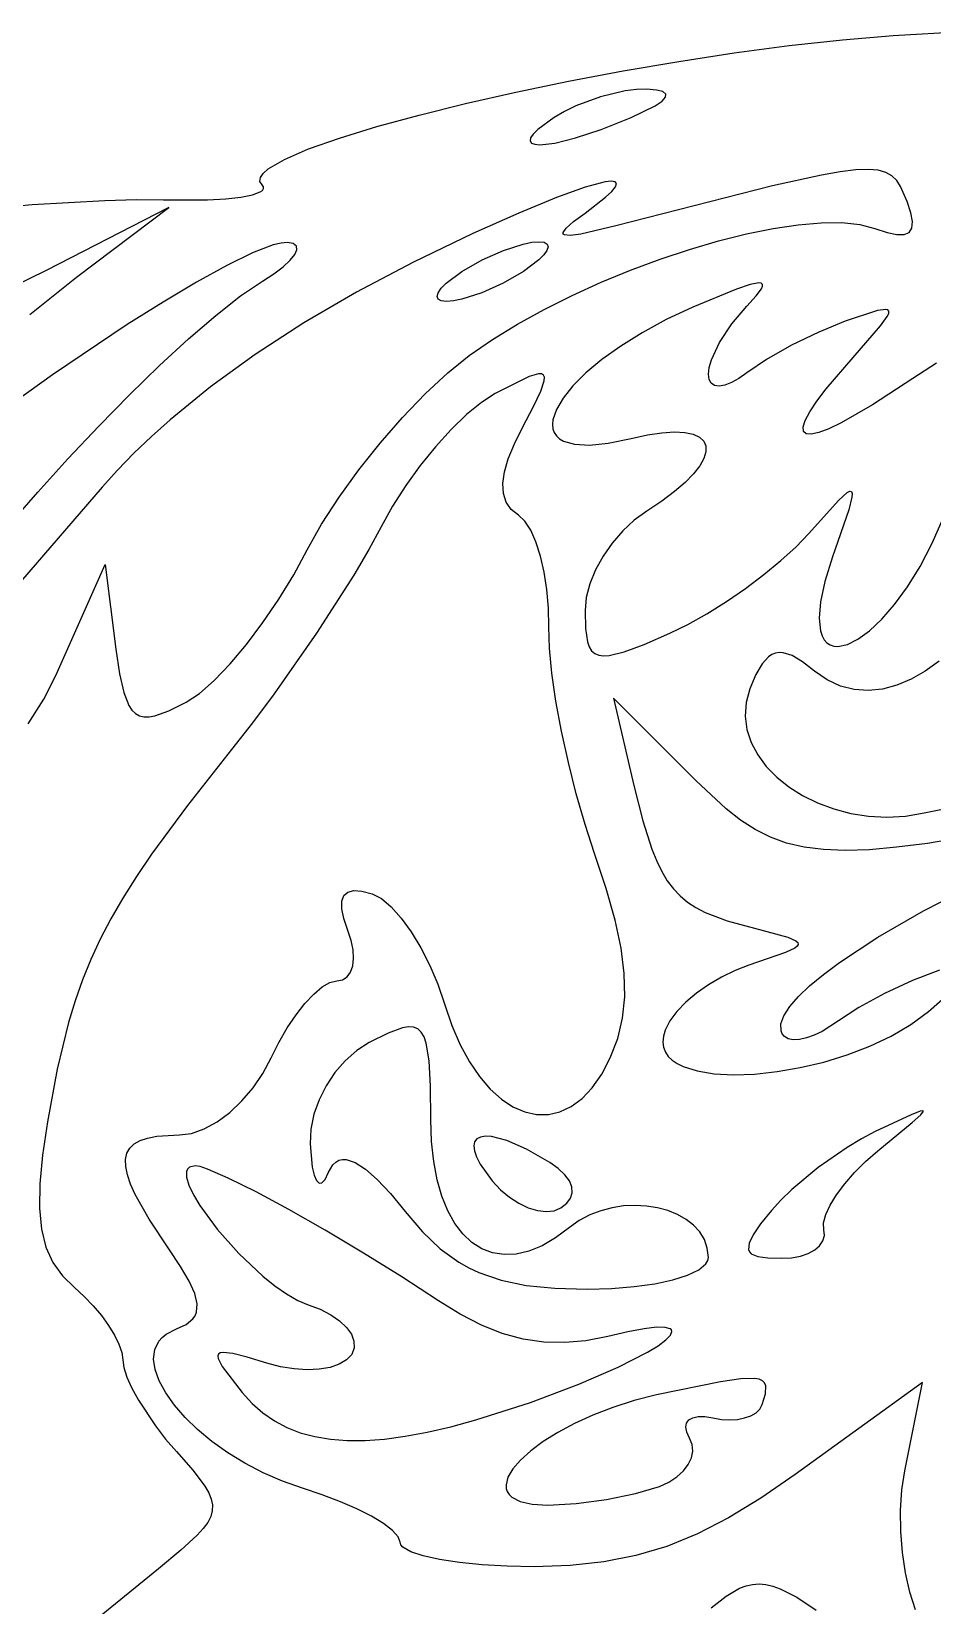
# Model space of a CAD drawing. Header units: millimetres. Extents: x -3.08 to 4.09, y 0 to 4.57.
# Drawn here: x -1.866 to -1.541, y 1.975 to 2.542 of the extents above; entities that cross this region are included whole.
import ezdxf

# ---------------------------------------------------------------- set-up
doc = ezdxf.new("R2010")
doc.units = ezdxf.units.MM

msp = doc.modelspace()

# ---------------------------------------------------------------- linework, layer by layer
at = {"flags": 128}
for points in [[(-1.894016, 2.477091), (-1.866087, 2.479713), (-1.839877, 2.481229), (-1.828458, 2.481492), (-1.818719, 2.481382), (-1.802781, 2.481355), (-1.796209, 2.481742), (-1.790764, 2.482366), (-1.786591, 2.483206), (-1.783836, 2.484239), (-1.783036, 2.484821), (-1.782645, 2.485444), (-1.782681, 2.486104), (-1.783163, 2.486798), (-1.783914, 2.488068), (-1.783773, 2.489456), (-1.782781, 2.490952), (-1.780975, 2.492547), (-1.775074, 2.495998), (-1.766378, 2.499738), (-1.755193, 2.503693), (-1.741826, 2.507791), (-1.726584, 2.511959), (-1.709773, 2.516125), (-1.6917, 2.520216), (-1.672672, 2.524159), (-1.652996, 2.527883), (-1.632978, 2.531314), (-1.612925, 2.53438), (-1.593143, 2.537008), (-1.57394, 2.539125), (-1.555622, 2.540659), (-1.530543, 2.542075)], [(-1.650066, 2.511118), (-1.641472, 2.515302), (-1.638972, 2.516989), (-1.637674, 2.518402), (-1.637577, 2.51954), (-1.638683, 2.520399), (-1.640994, 2.520977), (-1.644511, 2.521271), (-1.648199, 2.521173), (-1.652297, 2.520657), (-1.661177, 2.518538), (-1.670058, 2.515247), (-1.674156, 2.513266), (-1.677844, 2.511118), (-1.683738, 2.506811), (-1.685444, 2.505119), (-1.686373, 2.503735), (-1.68656, 2.502658), (-1.686041, 2.501889), (-1.684853, 2.501428), (-1.683033, 2.501274), (-1.677641, 2.501889), (-1.670155, 2.503735), (-1.660866, 2.506811), (-1.650066, 2.511118)], [(-1.867464, 2.292626), (-1.861863, 2.301516), (-1.857497, 2.310034), (-1.839705, 2.350007), (-1.835816, 2.319451), (-1.834522, 2.310652), (-1.833043, 2.30395), (-1.831205, 2.299212), (-1.830096, 2.297539), (-1.828832, 2.296307), (-1.82739, 2.295501), (-1.825748, 2.295103), (-1.823885, 2.295098), (-1.821779, 2.295469), (-1.816749, 2.297272), (-1.810483, 2.300382), (-1.80572, 2.303571), (-1.800403, 2.308261), (-1.794711, 2.314225), (-1.788823, 2.321239), (-1.782917, 2.329077), (-1.77717, 2.337514), (-1.771763, 2.346325), (-1.766872, 2.355284), (-1.761684, 2.364551), (-1.755415, 2.374243), (-1.748305, 2.384074), (-1.740592, 2.393757), (-1.732517, 2.403004), (-1.724319, 2.411531), (-1.716237, 2.419048), (-1.708511, 2.425271), (-1.700148, 2.431029), (-1.691078, 2.436591), (-1.681429, 2.441915), (-1.671332, 2.446961), (-1.660916, 2.451689), (-1.650309, 2.456057), (-1.639641, 2.460026), (-1.629042, 2.463555), (-1.61864, 2.466604), (-1.608565, 2.469131), (-1.598946, 2.471098), (-1.589913, 2.472462), (-1.581594, 2.473184), (-1.57412, 2.473223), (-1.567618, 2.472538), (-1.562219, 2.47109), (-1.557862, 2.46961), (-1.554374, 2.468868), (-1.551734, 2.46888), (-1.549926, 2.469659), (-1.548929, 2.471223), (-1.548725, 2.473586), (-1.549295, 2.476763), (-1.550622, 2.480771), (-1.553003, 2.486244), (-1.554391, 2.488356), (-1.556106, 2.490036), (-1.558295, 2.491271), (-1.561105, 2.492049), (-1.564682, 2.492358), (-1.569174, 2.492185), (-1.574726, 2.491519), (-1.581486, 2.490347), (-1.599216, 2.486437), (-1.655622, 2.472007), (-1.668284, 2.469052), (-1.672035, 2.468557), (-1.674125, 2.468743), (-1.674561, 2.469096), (-1.674597, 2.469626), (-1.673493, 2.471225), (-1.670857, 2.473559), (-1.666733, 2.476646), (-1.659332, 2.482349), (-1.657073, 2.484472), (-1.655752, 2.486112), (-1.655353, 2.487273), (-1.655861, 2.487958), (-1.657259, 2.488169), (-1.65953, 2.487909), (-1.666628, 2.485992), (-1.677024, 2.482228), (-1.690589, 2.476641), (-1.707191, 2.469257), (-1.728832, 2.458865), (-1.749152, 2.448118), (-1.768106, 2.437045), (-1.78565, 2.425677), (-1.801737, 2.414045), (-1.816324, 2.402179), (-1.823041, 2.396167), (-1.829365, 2.390109), (-1.835292, 2.384008), (-1.840816, 2.377868), (-1.893788, 2.316673)], [(-1.866881, 2.440123), (-1.850066, 2.45359), (-1.816733, 2.478604), (-1.861011, 2.455965), (-1.879, 2.44718)], [(-1.874532, 2.363972), (-1.86403, 2.376045), (-1.853131, 2.388088), (-1.84204, 2.39987), (-1.830963, 2.41116), (-1.820106, 2.421726), (-1.809672, 2.431338), (-1.799868, 2.439764), (-1.790899, 2.446772), (-1.782969, 2.452132), (-1.778855, 2.454803), (-1.775525, 2.457321), (-1.773017, 2.459629), (-1.771367, 2.46167), (-1.77061, 2.463386), (-1.770783, 2.464721), (-1.771923, 2.465619), (-1.774066, 2.466021), (-1.776313, 2.465847), (-1.779176, 2.465151), (-1.786568, 2.462321), (-1.79588, 2.457783), (-1.806754, 2.45179), (-1.818829, 2.444593), (-1.831743, 2.436445), (-1.858653, 2.418309), (-1.871927, 2.408825)], [(-1.711177, 2.455562), (-1.703829, 2.45974), (-1.696143, 2.463163), (-1.689029, 2.465476), (-1.685972, 2.466106), (-1.6834, 2.466326), (-1.681508, 2.466106), (-1.6804, 2.465476), (-1.680055, 2.46448), (-1.680448, 2.463163), (-1.681558, 2.461568), (-1.683361, 2.45974), (-1.688955, 2.455562), (-1.696303, 2.451376), (-1.70399, 2.447949), (-1.711104, 2.445634), (-1.714161, 2.445004), (-1.716733, 2.444784), (-1.718625, 2.445004), (-1.719732, 2.445634), (-1.720078, 2.446631), (-1.719684, 2.447949), (-1.718575, 2.449546), (-1.716772, 2.451376), (-1.711177, 2.455562)], [(-1.540039, 2.422516), (-1.548525, 2.417007), (-1.56313, 2.407517), (-1.574456, 2.401053), (-1.578871, 2.398949), (-1.582443, 2.397594), (-1.585164, 2.396984), (-1.587028, 2.397118), (-1.588026, 2.397991), (-1.588151, 2.399602), (-1.587395, 2.401948), (-1.585751, 2.405026), (-1.583211, 2.408833), (-1.579766, 2.413367), (-1.570136, 2.424604), (-1.560177, 2.435983), (-1.557793, 2.439322), (-1.557262, 2.44046), (-1.557176, 2.441265), (-1.557538, 2.441753), (-1.558352, 2.441941), (-1.561349, 2.441477), (-1.572913, 2.437646), (-1.5824, 2.433786), (-1.59225, 2.429008), (-1.601304, 2.423921), (-1.6084, 2.419132), (-1.611329, 2.417062), (-1.613997, 2.415564), (-1.616365, 2.414637), (-1.618391, 2.414284), (-1.620036, 2.414507), (-1.621261, 2.415307), (-1.622025, 2.416686), (-1.622288, 2.418646), (-1.622005, 2.420994), (-1.621193, 2.423744), (-1.618209, 2.430048), (-1.613792, 2.436759), (-1.6084, 2.443076), (-1.604989, 2.446764), (-1.603074, 2.449389), (-1.602705, 2.450303), (-1.602743, 2.45095), (-1.603197, 2.451331), (-1.60408, 2.451446), (-1.607173, 2.450874), (-1.612107, 2.449234), (-1.627844, 2.442743), (-1.637433, 2.438243), (-1.646125, 2.433531), (-1.653877, 2.428697), (-1.660648, 2.42383), (-1.666396, 2.41902), (-1.671079, 2.414356), (-1.674654, 2.409928), (-1.67708, 2.405824), (-1.678315, 2.402136), (-1.678472, 2.400475), (-1.678316, 2.398951), (-1.677841, 2.397576), (-1.677041, 2.39636), (-1.675913, 2.395315), (-1.674449, 2.394452), (-1.670498, 2.393316), (-1.665145, 2.393042), (-1.658348, 2.393719), (-1.650066, 2.395437), (-1.644175, 2.396734), (-1.638994, 2.397506), (-1.634531, 2.397784), (-1.63079, 2.397594), (-1.627778, 2.396966), (-1.625502, 2.395928), (-1.623967, 2.394509), (-1.623179, 2.392736), (-1.623145, 2.390638), (-1.62387, 2.388244), (-1.625361, 2.385581), (-1.627623, 2.382679), (-1.630663, 2.379566), (-1.634487, 2.37627), (-1.639101, 2.372819), (-1.644511, 2.369243), (-1.648975, 2.366011), (-1.653139, 2.362131), (-1.656913, 2.357751), (-1.660205, 2.353017), (-1.662924, 2.348076), (-1.664979, 2.343075), (-1.666279, 2.33816), (-1.666733, 2.333479), (-1.666552, 2.326941), (-1.665841, 2.322114), (-1.665207, 2.320321), (-1.664345, 2.31893), (-1.663223, 2.317932), (-1.661809, 2.317319), (-1.660072, 2.317083), (-1.657979, 2.317214), (-1.6526, 2.318545), (-1.645418, 2.321244), (-1.636177, 2.325243), (-1.629641, 2.328436), (-1.622774, 2.332291), (-1.615781, 2.336663), (-1.608868, 2.341402), (-1.60224, 2.346364), (-1.596103, 2.351399), (-1.590662, 2.356361), (-1.586122, 2.361104)], [(-1.547649, 1.973408), (-1.549639, 1.979689), (-1.551193, 1.986637), (-1.552283, 1.994024), (-1.552885, 2.001624), (-1.552971, 2.009208), (-1.552517, 2.01655), (-1.551497, 2.023423), (-1.545136, 2.055243), (-1.590941, 2.022076), (-1.603306, 2.013548), (-1.61498, 2.006456), (-1.626223, 2.000707), (-1.637295, 1.99621), (-1.648456, 1.992872), (-1.659965, 1.990601), (-1.672082, 1.989307), (-1.685066, 1.988896), (-1.694775, 1.989075), (-1.703833, 1.98959), (-1.712041, 1.990404), (-1.719202, 1.991481), (-1.725116, 1.992785), (-1.729586, 1.99428), (-1.732413, 1.995931), (-1.733149, 1.996803), (-1.7334, 1.997701), (-1.734118, 1.999688), (-1.736176, 2.001962), (-1.739429, 2.004442), (-1.743733, 2.007048), (-1.748943, 2.009702), (-1.754915, 2.012322), (-1.761504, 2.01483), (-1.768566, 2.017146), (-1.775823, 2.019659), (-1.782781, 2.022683), (-1.789378, 2.026139), (-1.795551, 2.029949), (-1.801239, 2.034033), (-1.806379, 2.038314), (-1.810909, 2.042711), (-1.814768, 2.047147), (-1.817891, 2.051543), (-1.820219, 2.05582), (-1.821687, 2.059899), (-1.822234, 2.063702), (-1.821798, 2.06715), (-1.820317, 2.070164), (-1.819165, 2.071484), (-1.817728, 2.072666), (-1.813969, 2.074576), (-1.810506, 2.076178), (-1.808112, 2.078147), (-1.807319, 2.079302), (-1.806797, 2.080586), (-1.806571, 2.083595), (-1.807444, 2.087279), (-1.809424, 2.091738), (-1.812522, 2.097076), (-1.816747, 2.103396), (-1.823894, 2.11414), (-1.828889, 2.123006), (-1.830576, 2.126777), (-1.83172, 2.130131), (-1.83232, 2.133084), (-1.832374, 2.135652), (-1.83188, 2.137855), (-1.830838, 2.139708), (-1.829245, 2.141229), (-1.8271, 2.142435), (-1.824402, 2.143343), (-1.821148, 2.14397), (-1.812969, 2.144451), (-1.808602, 2.145018), (-1.80403, 2.146643), (-1.799388, 2.149212), (-1.794811, 2.152611), (-1.790436, 2.156726), (-1.786397, 2.161443), (-1.78283, 2.166649), (-1.779872, 2.172229), (-1.777105, 2.177809), (-1.77409, 2.183014), (-1.770923, 2.187732), (-1.767702, 2.191847), (-1.764523, 2.195246), (-1.761485, 2.197815), (-1.758685, 2.19944), (-1.756219, 2.200007), (-1.75415, 2.200378), (-1.752496, 2.201441), (-1.751273, 2.203122), (-1.750497, 2.205347), (-1.750184, 2.20804), (-1.750352, 2.211128), (-1.751015, 2.214535), (-1.752191, 2.218187), (-1.75363, 2.222471), (-1.75436, 2.225983), (-1.754375, 2.228732), (-1.753669, 2.230727), (-1.752235, 2.231977), (-1.750068, 2.23249), (-1.747162, 2.232275), (-1.743511, 2.23134), (-1.740153, 2.229624), (-1.736609, 2.226656), (-1.732986, 2.2226), (-1.729391, 2.217618), (-1.725931, 2.211873), (-1.722712, 2.205527), (-1.719842, 2.198745), (-1.717427, 2.191687), (-1.714769, 2.18392), (-1.711737, 2.176951), (-1.708381, 2.170798), (-1.704751, 2.165475), (-1.700895, 2.160999), (-1.696862, 2.157387), (-1.692702, 2.154653), (-1.688464, 2.152814), (-1.684196, 2.151886), (-1.679949, 2.151885), (-1.675771, 2.152827), (-1.671711, 2.154728), (-1.667818, 2.157604), (-1.664142, 2.161471), (-1.660731, 2.166346), (-1.657636, 2.172243), (-1.654946, 2.179252), (-1.653199, 2.186526), (-1.652408, 2.194247), (-1.652589, 2.202595), (-1.653754, 2.211753), (-1.655919, 2.221901), (-1.659097, 2.233221), (-1.663302, 2.245896), (-1.666725, 2.256325), (-1.669894, 2.267361), (-1.672743, 2.278666), (-1.675203, 2.289908), (-1.677207, 2.30075), (-1.678687, 2.310858), (-1.679575, 2.319898), (-1.679802, 2.327534), (-1.679917, 2.334331), (-1.68048, 2.340953), (-1.681447, 2.347236), (-1.682773, 2.353015), (-1.684413, 2.358126), (-1.686324, 2.362404), (-1.688459, 2.365683), (-1.690775, 2.367798), (-1.693349, 2.369876), (-1.695136, 2.372453), (-1.696133, 2.375548), (-1.696341, 2.379179), (-1.695758, 2.383364), (-1.694384, 2.388121), (-1.692218, 2.393468), (-1.689261, 2.399423), (-1.685332, 2.406922), (-1.682698, 2.412491), (-1.681449, 2.416243), (-1.681373, 2.417472), (-1.681676, 2.418288), (-1.68237, 2.418705), (-1.683466, 2.418738), (-1.686911, 2.417705), (-1.699122, 2.411632), (-1.704099, 2.408431), (-1.709459, 2.404035), (-1.715035, 2.398639), (-1.720657, 2.392441), (-1.726156, 2.385637), (-1.731364, 2.378425), (-1.736113, 2.371001), (-1.740233, 2.363562), (-1.744611, 2.355467), (-1.750107, 2.346162), (-1.76357, 2.325238), (-1.77885, 2.30342), (-1.786619, 2.292998), (-1.794177, 2.28334), (-1.810052, 2.263172), (-1.822957, 2.245602), (-1.828421, 2.237538), (-1.833293, 2.229817), (-1.837624, 2.222339), (-1.841464, 2.215001), (-1.844863, 2.207702), (-1.847872, 2.20034), (-1.850542, 2.192812), (-1.852921, 2.185018), (-1.857014, 2.16822), (-1.860552, 2.149132), (-1.862295, 2.137167), (-1.86325, 2.126867), (-1.863388, 2.118042), (-1.862677, 2.110503), (-1.861086, 2.104062), (-1.858584, 2.09853), (-1.855138, 2.093718), (-1.850719, 2.089437), (-1.847243, 2.086308), (-1.843999, 2.082931), (-1.841058, 2.079411), (-1.838492, 2.075856), (-1.836371, 2.072371), (-1.834768, 2.069064), (-1.833754, 2.066041), (-1.8334, 2.063409), (-1.833005, 2.06063), (-1.831873, 2.057194), (-1.830083, 2.053237), (-1.827716, 2.048894), (-1.821564, 2.039591), (-1.817938, 2.034902), (-1.814052, 2.030368), (-1.808011, 2.023504), (-1.803796, 2.017951), (-1.802394, 2.015531), (-1.801473, 2.013278), (-1.801042, 2.011137), (-1.801108, 2.009055), (-1.80168, 2.006979), (-1.802766, 2.004853), (-1.804374, 2.002626), (-1.806513, 2.000243), (-1.812416, 1.994794), (-1.820538, 1.988076), (-1.846372, 1.967159)], [(-1.586122, 2.361104), (-1.575226, 2.373191), (-1.572198, 2.37592), (-1.571249, 2.376417), (-1.57066, 2.376319), (-1.57042, 2.375616), (-1.570516, 2.374296), (-1.571673, 2.36976), (-1.577511, 2.352784), (-1.580296, 2.343942), (-1.581883, 2.336572), (-1.582379, 2.330637), (-1.581888, 2.3261), (-1.581306, 2.324343), (-1.580517, 2.322922), (-1.579534, 2.321831), (-1.57837, 2.321066), (-1.57704, 2.320623), (-1.575555, 2.320495), (-1.572176, 2.321172), (-1.568339, 2.323057), (-1.56415, 2.326115), (-1.559714, 2.330306), (-1.555138, 2.335595), (-1.550526, 2.341943), (-1.545985, 2.349312), (-1.541621, 2.357665), (-1.537538, 2.366965)], [(-1.53912, 2.315239), (-1.544066, 2.31158), (-1.549142, 2.308654), (-1.554296, 2.306498), (-1.559477, 2.305143), (-1.564633, 2.304625), (-1.569713, 2.304977), (-1.574665, 2.306232), (-1.579439, 2.308425), (-1.583983, 2.31159), (-1.588346, 2.314941), (-1.592087, 2.317164), (-1.595312, 2.318229), (-1.596762, 2.318319), (-1.598122, 2.318109), (-1.599404, 2.317595), (-1.600622, 2.316775), (-1.602916, 2.314197), (-1.605109, 2.310349), (-1.607302, 2.305201), (-1.608668, 2.300243), (-1.609001, 2.29534), (-1.60837, 2.290542), (-1.606847, 2.285899), (-1.6045, 2.281461), (-1.601402, 2.277278), (-1.597622, 2.273401), (-1.593229, 2.269878), (-1.588296, 2.266761), (-1.582892, 2.264099), (-1.577086, 2.261943), (-1.570951, 2.260342), (-1.564555, 2.259346), (-1.55797, 2.259006), (-1.551265, 2.259372), (-1.544511, 2.260493), (-1.505971, 2.268251)], [(-1.516776, 2.253998), (-1.543323, 2.249529), (-1.554414, 2.248109), (-1.564249, 2.24725), (-1.57298, 2.246964), (-1.580759, 2.247262), (-1.587735, 2.248157), (-1.59406, 2.249661), (-1.599884, 2.251786), (-1.605359, 2.254545), (-1.610634, 2.257949), (-1.615861, 2.262012), (-1.626775, 2.272159), (-1.656525, 2.301909), (-1.649094, 2.270409), (-1.645851, 2.257639), (-1.642612, 2.247423), (-1.640895, 2.243157), (-1.639061, 2.23939), (-1.63707, 2.236075), (-1.634884, 2.233166), (-1.632462, 2.230617), (-1.629766, 2.22838), (-1.626756, 2.22641), (-1.623393, 2.224659), (-1.61545, 2.221631), (-1.605622, 2.218923), (-1.593624, 2.215694), (-1.590697, 2.214404), (-1.590012, 2.213778), (-1.589847, 2.213144), (-1.590208, 2.212482), (-1.591095, 2.211777), (-1.594462, 2.210164), (-1.607636, 2.205646), (-1.612627, 2.203755), (-1.617518, 2.201376), (-1.622185, 2.198605), (-1.626505, 2.195538), (-1.630355, 2.192272), (-1.63361, 2.188903), (-1.636148, 2.185528), (-1.637844, 2.182243), (-1.638497, 2.180006), (-1.638687, 2.177943), (-1.638437, 2.176053), (-1.637771, 2.174333), (-1.63671, 2.172782), (-1.635279, 2.171399), (-1.633499, 2.170181), (-1.631395, 2.169128), (-1.626302, 2.167508), (-1.620183, 2.166525), (-1.613223, 2.166167), (-1.605604, 2.16642), (-1.597511, 2.167272), (-1.589126, 2.168709), (-1.580633, 2.17072), (-1.572215, 2.17329), (-1.564056, 2.176407), (-1.55634, 2.180058), (-1.54925, 2.184229), (-1.542969, 2.188909)], [(-1.538955, 2.203854), (-1.548701, 2.200154), (-1.558811, 2.195475), (-1.56809, 2.190416), (-1.575344, 2.185576), (-1.58126, 2.181742), (-1.58416, 2.180375), (-1.586913, 2.179406), (-1.58944, 2.178857), (-1.59166, 2.178752), (-1.593493, 2.179113), (-1.594858, 2.179965), (-1.595616, 2.180935), (-1.596076, 2.182022), (-1.596127, 2.184524), (-1.595067, 2.187432), (-1.592952, 2.190707), (-1.589837, 2.194306), (-1.58578, 2.198191), (-1.580834, 2.202322), (-1.575058, 2.206658), (-1.561233, 2.215785), (-1.544754, 2.225252), (-1.526068, 2.234739)], [(-1.542969, 2.188909), (-1.529998, 2.200299)], [(-1.622288, 2.100354), (-1.622655, 2.103694), (-1.623709, 2.106748), (-1.625382, 2.109499), (-1.627605, 2.111934), (-1.63031, 2.114038), (-1.633429, 2.115796), (-1.636892, 2.117193), (-1.640632, 2.118215), (-1.64458, 2.118847), (-1.648668, 2.119074), (-1.652826, 2.118882), (-1.656988, 2.118256), (-1.661083, 2.117181), (-1.665044, 2.115643), (-1.668802, 2.113627), (-1.672288, 2.111118), (-1.677329, 2.107358), (-1.682241, 2.104522), (-1.686996, 2.102589), (-1.691568, 2.101539), (-1.695929, 2.101349), (-1.700053, 2.101999), (-1.703913, 2.103468), (-1.707481, 2.105734), (-1.710731, 2.108777), (-1.713635, 2.112575), (-1.716166, 2.117108), (-1.718298, 2.122354), (-1.720003, 2.128292), (-1.721255, 2.134901), (-1.722026, 2.14216), (-1.722288, 2.150048), (-1.722411, 2.162073), (-1.722907, 2.171171), (-1.723969, 2.177584), (-1.724773, 2.179858), (-1.72579, 2.181552), (-1.727045, 2.182694), (-1.728562, 2.183315), (-1.730365, 2.183445), (-1.732478, 2.183115), (-1.73773, 2.181191), (-1.744511, 2.177784), (-1.749049, 2.174856), (-1.753208, 2.171198), (-1.756908, 2.166943), (-1.760075, 2.16222), (-1.76263, 2.157161), (-1.764497, 2.151896), (-1.765599, 2.146555), (-1.765858, 2.141271), (-1.765068, 2.132833), (-1.764394, 2.129961), (-1.76357, 2.128043), (-1.762622, 2.127124), (-1.761577, 2.127245), (-1.760461, 2.128451), (-1.759302, 2.130784), (-1.75762, 2.133713), (-1.756596, 2.134682), (-1.755449, 2.135319), (-1.754178, 2.135625), (-1.752781, 2.135598), (-1.749604, 2.134543), (-1.745908, 2.132151), (-1.741681, 2.128415), (-1.736914, 2.123332), (-1.731594, 2.116896), (-1.725302, 2.109536), (-1.71892, 2.103474), (-1.712218, 2.098612), (-1.708676, 2.096601), (-1.704969, 2.094854), (-1.696944, 2.092101), (-1.687914, 2.090255), (-1.677652, 2.089219), (-1.665927, 2.088896), (-1.657162, 2.089129), (-1.648984, 2.089799), (-1.641573, 2.090858), (-1.635108, 2.09226), (-1.629768, 2.093957), (-1.625732, 2.095903), (-1.623179, 2.098051), (-1.622515, 2.099186), (-1.622288, 2.100354)], [(-1.580622, 2.110326), (-1.580726, 2.11277), (-1.579947, 2.115762), (-1.578363, 2.119186), (-1.576056, 2.122927), (-1.573104, 2.126866), (-1.569587, 2.130889), (-1.565585, 2.134877), (-1.561177, 2.138715), (-1.548787, 2.148917), (-1.545722, 2.151703), (-1.544755, 2.153052), (-1.545063, 2.153212), (-1.545899, 2.153042), (-1.549164, 2.151754), (-1.562094, 2.145659), (-1.567033, 2.143075), (-1.572207, 2.139981), (-1.582643, 2.132736), (-1.592172, 2.124855), (-1.596213, 2.120967), (-1.599566, 2.117271), (-1.603462, 2.11239), (-1.606157, 2.108491), (-1.607628, 2.105473), (-1.607854, 2.103232), (-1.607494, 2.102372), (-1.606814, 2.101668), (-1.604484, 2.100677), (-1.600844, 2.100157), (-1.595872, 2.100007), (-1.592307, 2.100217), (-1.589091, 2.10082), (-1.586286, 2.101774), (-1.583955, 2.103036), (-1.582161, 2.104565), (-1.580966, 2.106317), (-1.580432, 2.108252), (-1.580622, 2.110326)], [(-1.679441, 2.134548), (-1.68783, 2.139366), (-1.694902, 2.14246), (-1.700488, 2.143885), (-1.702671, 2.143989), (-1.704419, 2.143696), (-1.70571, 2.143013), (-1.706523, 2.141948), (-1.706837, 2.140506), (-1.706631, 2.138695), (-1.705883, 2.136521), (-1.704572, 2.133993), (-1.700177, 2.127896), (-1.697192, 2.124712), (-1.693972, 2.122011), (-1.690618, 2.119833), (-1.687231, 2.118217), (-1.683914, 2.117203), (-1.680769, 2.116831), (-1.677897, 2.117141), (-1.6754, 2.118173), (-1.673276, 2.119832), (-1.67192, 2.121669), (-1.671323, 2.123652), (-1.671478, 2.125746), (-1.672375, 2.127917), (-1.674007, 2.13013), (-1.676365, 2.132352), (-1.679441, 2.134548)], [(-1.686386, 2.048104), (-1.668947, 2.054615), (-1.654763, 2.060741), (-1.644198, 2.06617), (-1.640388, 2.068525), (-1.63762, 2.070588), (-1.635941, 2.072321), (-1.635396, 2.073683), (-1.635563, 2.074213), (-1.636031, 2.074636), (-1.637892, 2.075141), (-1.641024, 2.075159), (-1.645474, 2.07465), (-1.651288, 2.073575), (-1.658511, 2.071896), (-1.666396, 2.07032), (-1.674076, 2.069625), (-1.681618, 2.069823), (-1.689089, 2.070929), (-1.696555, 2.072955), (-1.704083, 2.075917), (-1.71174, 2.079828), (-1.719594, 2.084701), (-1.732817, 2.093339), (-1.746613, 2.101922), (-1.760371, 2.110113), (-1.773483, 2.117573), (-1.78534, 2.123964), (-1.795332, 2.128947), (-1.802852, 2.132185), (-1.805493, 2.133044), (-1.807288, 2.13334), (-1.809351, 2.132844), (-1.809974, 2.132246), (-1.810343, 2.131435), (-1.810362, 2.129235), (-1.809506, 2.126363), (-1.807873, 2.122939), (-1.805561, 2.119084), (-1.79929, 2.110562), (-1.791476, 2.101759), (-1.7829, 2.093637), (-1.778571, 2.090132), (-1.774345, 2.087158), (-1.77032, 2.084835), (-1.766594, 2.083284), (-1.76223, 2.081639), (-1.758422, 2.079679), (-1.755234, 2.077477), (-1.752729, 2.075107), (-1.750974, 2.072642), (-1.750032, 2.070156), (-1.749967, 2.06772), (-1.750844, 2.065409), (-1.752668, 2.063404), (-1.755317, 2.061833), (-1.758664, 2.060709), (-1.762584, 2.060047), (-1.76695, 2.059857), (-1.771637, 2.060154), (-1.776519, 2.060949), (-1.781469, 2.062257), (-1.7885, 2.064401), (-1.793703, 2.065717), (-1.797143, 2.066122), (-1.798224, 2.065958), (-1.798889, 2.065534), (-1.799148, 2.064842), (-1.799009, 2.063871), (-1.797571, 2.06105), (-1.790288, 2.051604), (-1.786738, 2.047742), (-1.782891, 2.044369), (-1.778727, 2.041484), (-1.774226, 2.039086), (-1.769366, 2.037176), (-1.764127, 2.035752), (-1.758489, 2.034813), (-1.752431, 2.034359), (-1.745932, 2.034389), (-1.738973, 2.034903), (-1.731532, 2.0359), (-1.723589, 2.037379), (-1.715124, 2.03934), (-1.706115, 2.041781), (-1.686386, 2.048104)], [(-1.639927, 2.017826), (-1.636547, 2.019398), (-1.633653, 2.021286), (-1.631292, 2.023417), (-1.629507, 2.025722), (-1.628343, 2.028128), (-1.627845, 2.030564), (-1.628057, 2.03296), (-1.629025, 2.035243), (-1.630047, 2.037319), (-1.630409, 2.03912), (-1.630145, 2.040617), (-1.629288, 2.041779), (-1.627875, 2.042578), (-1.625939, 2.042983), (-1.623514, 2.042965), (-1.620636, 2.042493), (-1.617561, 2.041967), (-1.614584, 2.041802), (-1.611778, 2.04198), (-1.609214, 2.042479), (-1.606966, 2.04328), (-1.605106, 2.044364), (-1.603708, 2.04571), (-1.602844, 2.047298), (-1.601727, 2.051203), (-1.601596, 2.054054), (-1.602009, 2.055094), (-1.602799, 2.055882), (-1.604009, 2.056422), (-1.605683, 2.056718), (-1.610594, 2.056595), (-1.617881, 2.055544), (-1.640969, 2.050784), (-1.649048, 2.048744), (-1.656715, 2.046301), (-1.663898, 2.043529), (-1.670524, 2.040503), (-1.67652, 2.037295), (-1.681814, 2.033979), (-1.686333, 2.03063), (-1.690004, 2.027321), (-1.692754, 2.024125), (-1.694511, 2.021116), (-1.695202, 2.018368), (-1.695125, 2.017115), (-1.694754, 2.015954), (-1.694081, 2.014896), (-1.693095, 2.013949), (-1.690152, 2.012425), (-1.685852, 2.011457), (-1.680122, 2.011118), (-1.669935, 2.011646), (-1.658962, 2.013087), (-1.64852, 2.015219), (-1.639927, 2.017826)], [(-1.621233, 1.974076), (-1.615892, 1.978271), (-1.61104, 1.981106), (-1.608702, 1.981998), (-1.606371, 1.982531), (-1.604009, 1.982701), (-1.601578, 1.9825), (-1.59904, 1.981923), (-1.596355, 1.980963), (-1.590395, 1.977873), (-1.583392, 1.973181)]]:
    msp.add_lwpolyline(points, dxfattribs=at)

doc.saveas('drawing.dxf')
